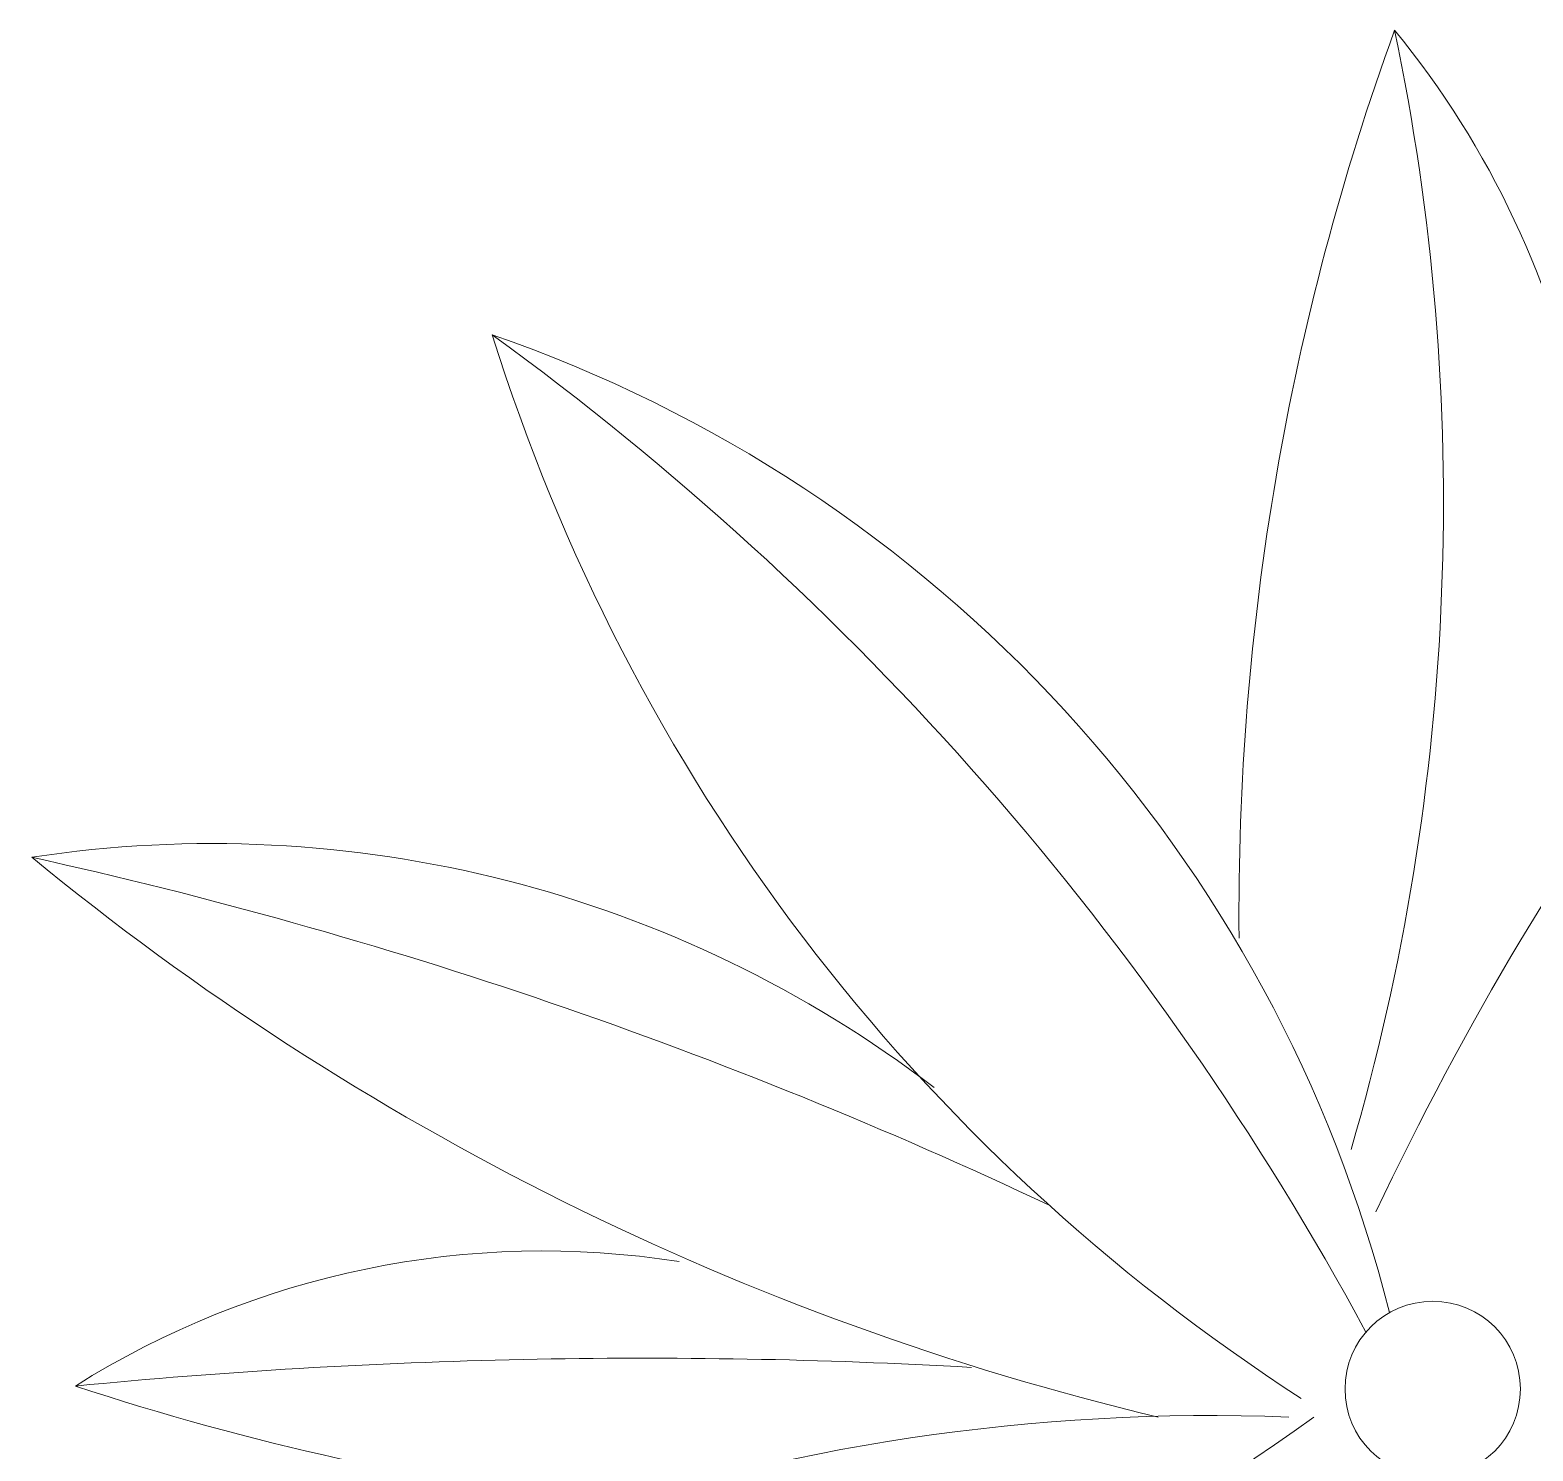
# Model space of a CAD drawing. Header units: millimetres. Extents: x 46404 to 154333, y -1327 to 55734.
# Drawn here: x 60402.1 to 60646.6, y 54112.1 to 54343.2 of the extents above; entities that cross this region are included whole.
import ezdxf

# ---------------------------------------------------------------- set-up
doc = ezdxf.new("R2010")
doc.units = ezdxf.units.MM
doc.layers.add('G-IMPT-2', color=8, linetype='Continuous', lineweight=18)
doc.layers.add('L-PLNT', color=71, linetype='Continuous', lineweight=18)

# ---------------------------------------------------------------- blocks, each defined once
blk = doc.blocks.new('CAY DUA VAN PHAT - CAY DUA VAN PHAT_dwg-2253781-TKCS_RAMP NKT 1 - MẶT BẰNG')
at = {"layer": 'G-IMPT-2'}
blk.add_circle((-146.76, 465.48), 28.54, dxfattribs=at)
for centre, radius, start, end in [((519.72, 537.8), 657.82, 139.40241, 182.22196), ((-816.88, 994.26), 837.6, 324.19163, 358.05796), ((63.12, 862.61), 387.33, 171.2807, 217.3319), ((1206.67, 1258.47), 1563.2, 192.45532, 205.30666), ((-1023.02, 343.34), 910.32, 13.43357, 39.4147), ((93.59, 755.05), 285.25, 147.7766, 188.9369), ((1745.71, 721.87), 1902.48, 174.41125, 183.20325), ((-980.63, 631.94), 877.2, 6.61656, 18.28498), ((-60.58, 919.83), 454.05, 199.0692, 255.8486), ((298.02, 1343.2), 973.34, 215.97087, 241.57597), ((-679.68, 162.7), 637.73, 32.80883, 72.67027), ((-301.34, -312.83), 841.36, 89.46131, 109.98389), ((-435.14, 1214.47), 752.47, 258.21063, 286.24623), ((227.54, -433.19), 1013.76, 115.21824, 137.85612), ((-400.46, 708.43), 297.75, 230.7445, 286.7036)]:
    blk.add_arc(centre, radius, start, end, dxfattribs=at)
blk = doc.blocks.new('CAY DUA VAN PHAT - CAY DUA VAN PHAT_dwg-V10-TKCS_RAMP NKT 1 - MẶT BẰNG')
at = {"layer": 'G-IMPT-2'}
blk.add_circle((-146.76, 465.48), 28.54, dxfattribs=at)
for centre, radius, start, end in [((519.72, 537.8), 657.82, 139.40241, 182.22196), ((-816.88, 994.26), 837.6, 324.19163, 358.05796), ((63.12, 862.61), 387.33, 171.2807, 217.3319), ((1206.67, 1258.47), 1563.2, 192.45532, 205.30666), ((-1023.02, 343.34), 910.32, 13.43357, 39.4147), ((93.59, 755.05), 285.25, 147.7766, 188.9369), ((1745.71, 721.87), 1902.48, 174.41125, 183.20325), ((-980.63, 631.94), 877.2, 6.61656, 18.28498), ((-60.58, 919.83), 454.05, 199.0692, 255.8486), ((298.02, 1343.2), 973.34, 215.97087, 241.57597), ((-679.68, 162.7), 637.73, 32.80883, 72.67027), ((-301.34, -312.83), 841.36, 89.46131, 109.98389), ((-435.14, 1214.47), 752.47, 258.21063, 286.24623), ((227.54, -433.19), 1013.76, 115.21824, 137.85612), ((-400.46, 708.43), 297.75, 230.7445, 286.7036)]:
    blk.add_arc(centre, radius, start, end, dxfattribs=at)
blk = doc.blocks.new('CAY DUA VAN PHAT - CAY DUA VAN PHAT-V11-TKCS_RAMP NKT 1 - MẶT BẰNG')
at = {"extrusion": (0, 0, -1), "xscale": 0.5, "yscale": 0.5, "zscale": -0.5, "rotation": 180}
for name in ['CAY DUA VAN PHAT - CAY DUA VAN PHAT_dwg-2253781-TKCS_RAMP NKT 1 - MẶT BẰNG', 'CAY DUA VAN PHAT - CAY DUA VAN PHAT_dwg-V10-TKCS_RAMP NKT 1 - MẶT BẰNG']:
    blk.add_blockref(name, (151.82, 370.52), dxfattribs=at)

msp = doc.modelspace()

# ---------------------------------------------------------------- block references
at = {"layer": 'L-PLNT', "rotation": 270.0000000000003}
msp.add_blockref('CAY DUA VAN PHAT - CAY DUA VAN PHAT-V11-TKCS_RAMP NKT 1 - MẶT BẰNG', (60492.56, 53896.94), dxfattribs=at)

doc.saveas('drawing.dxf')
